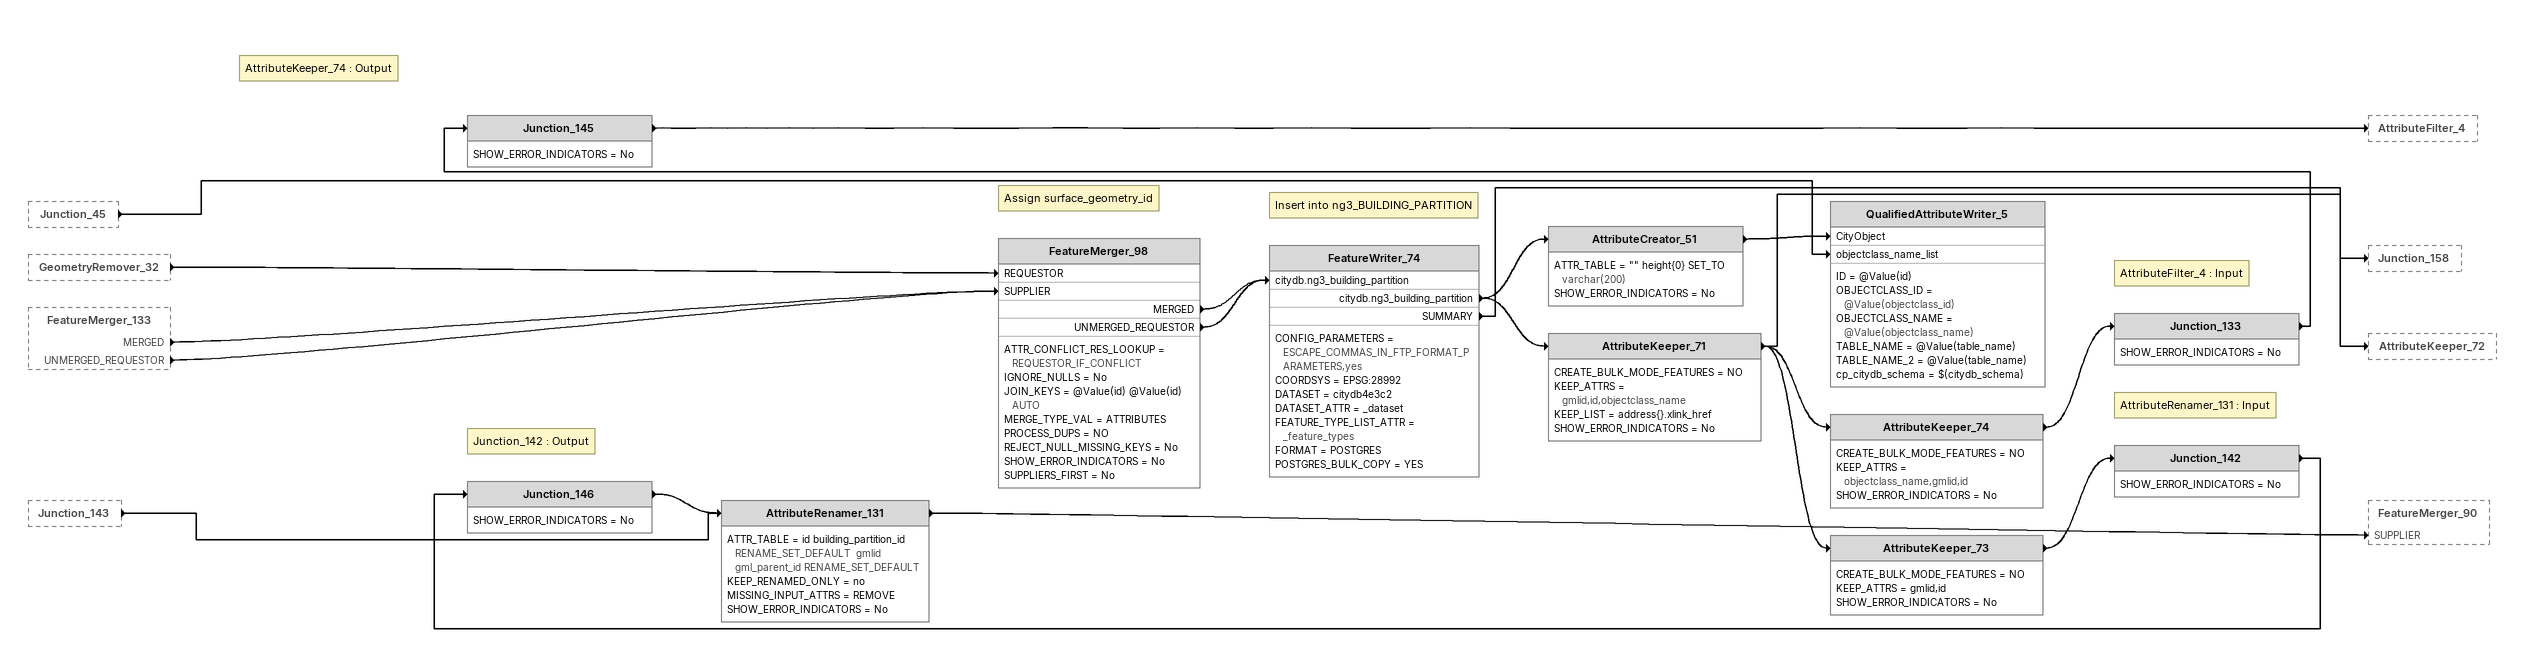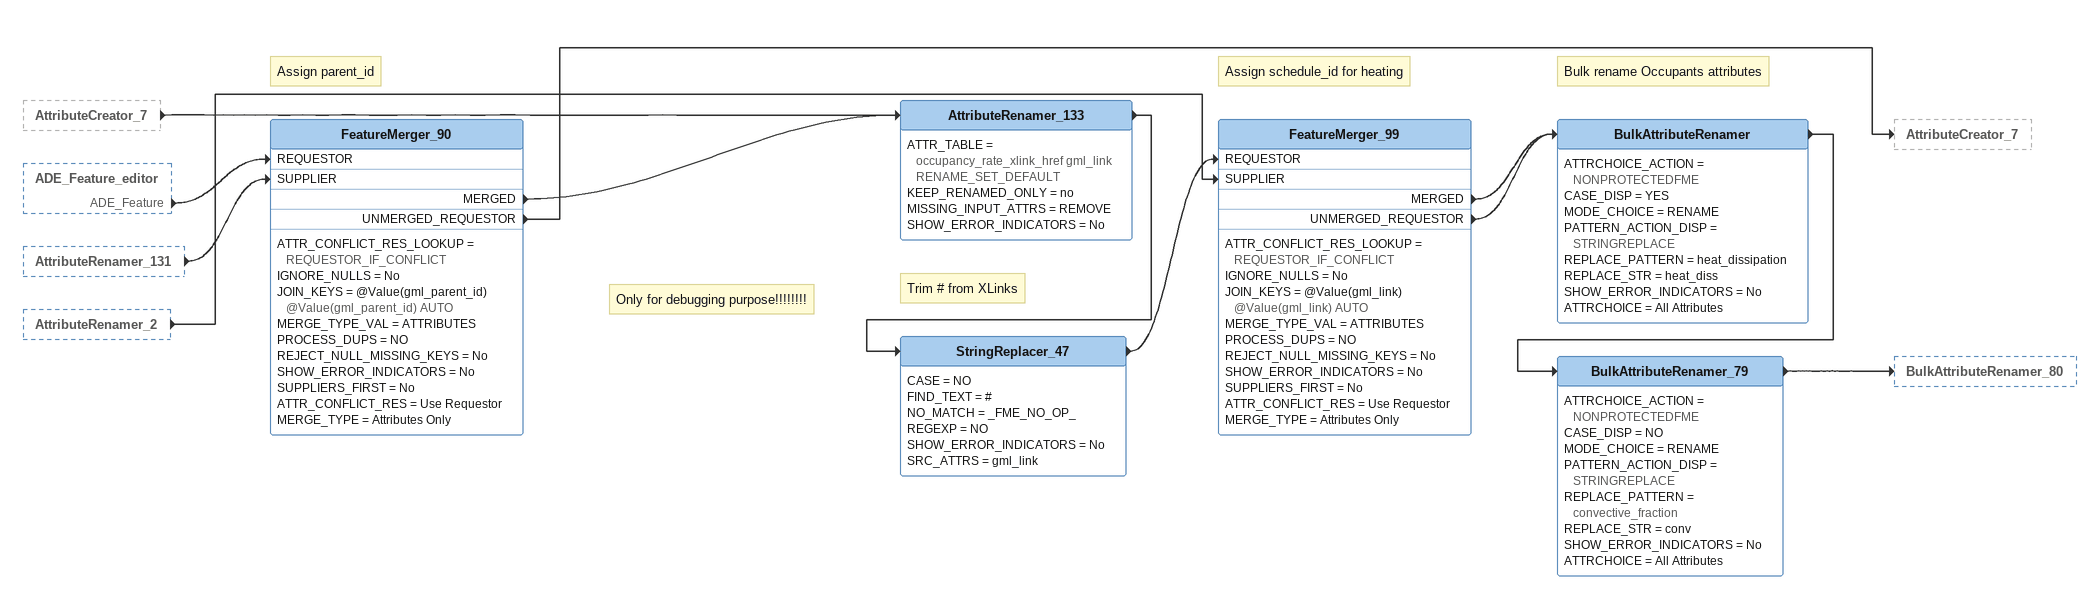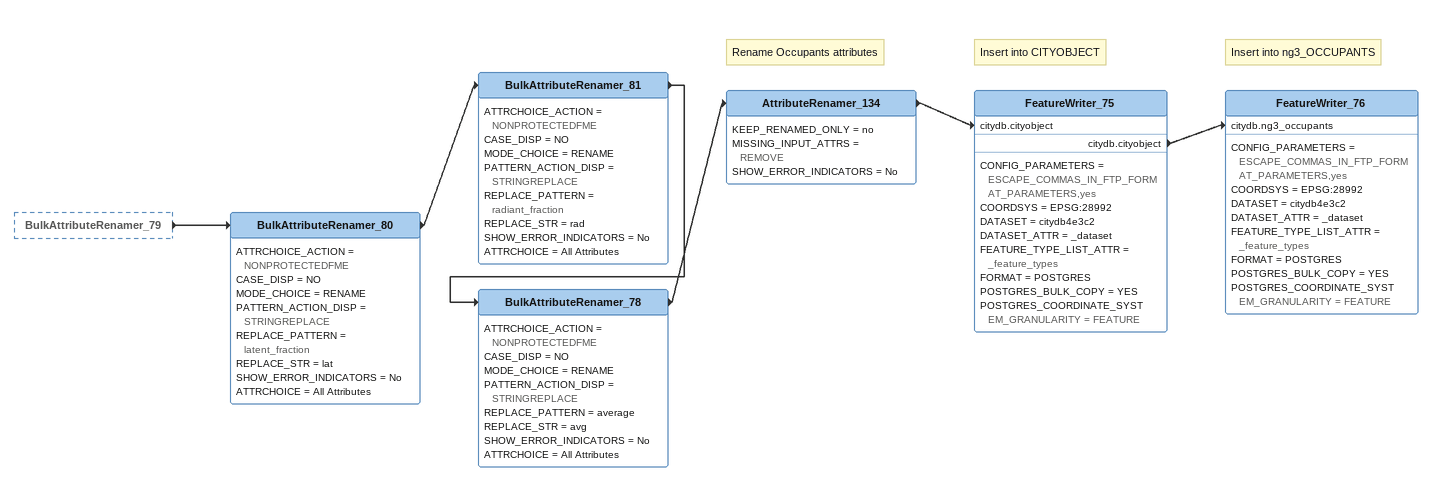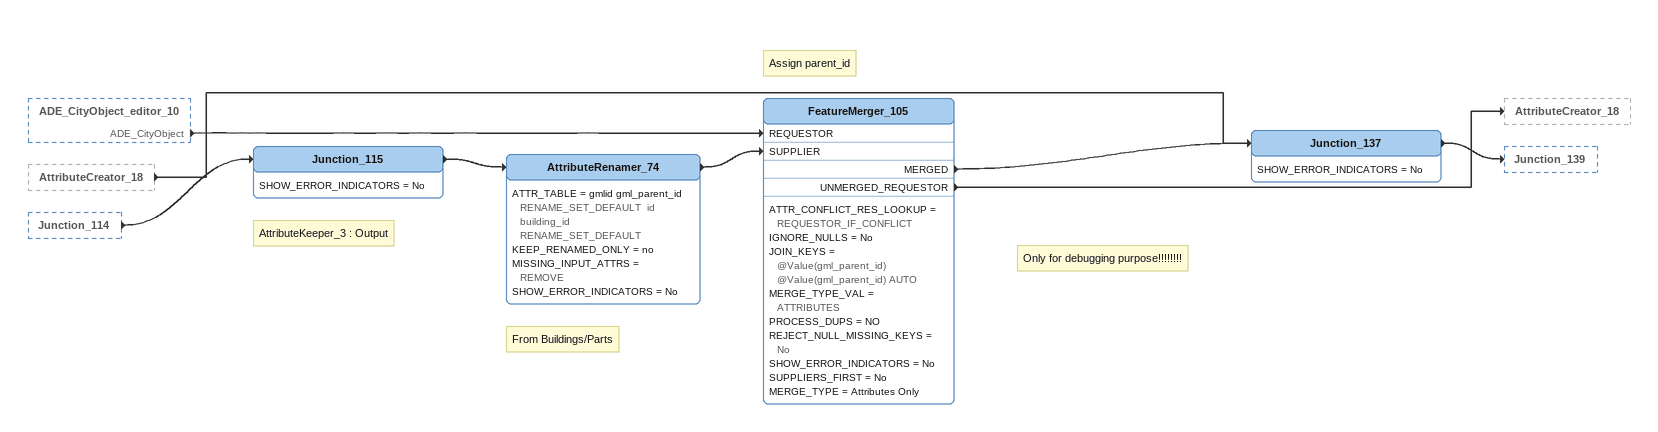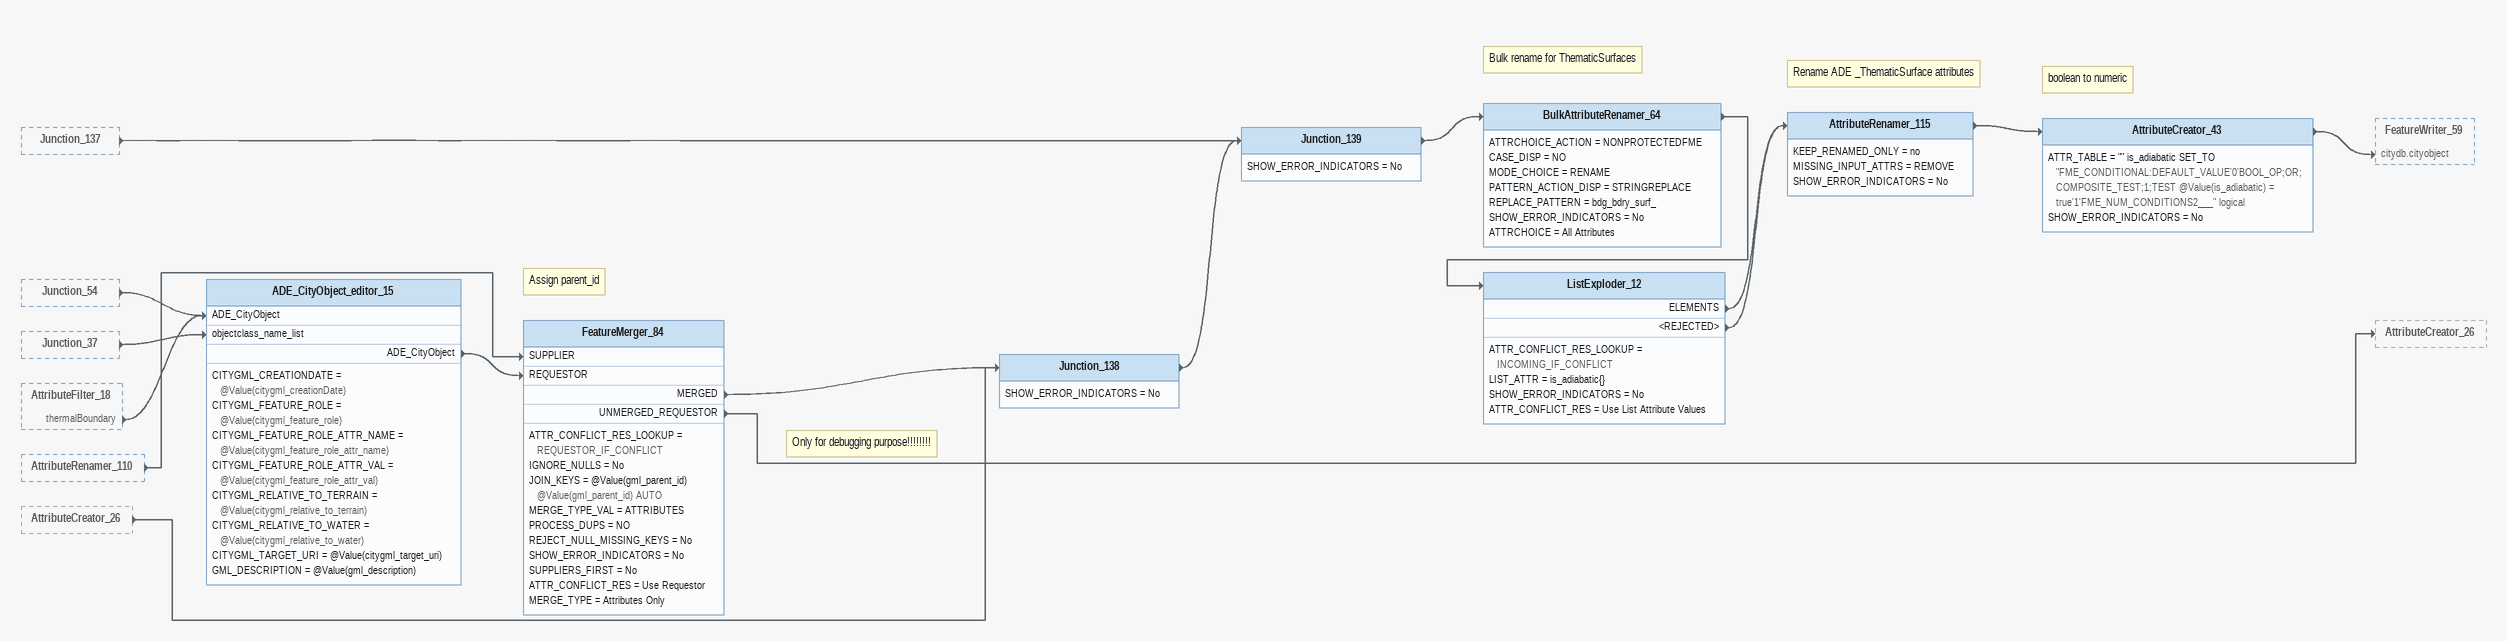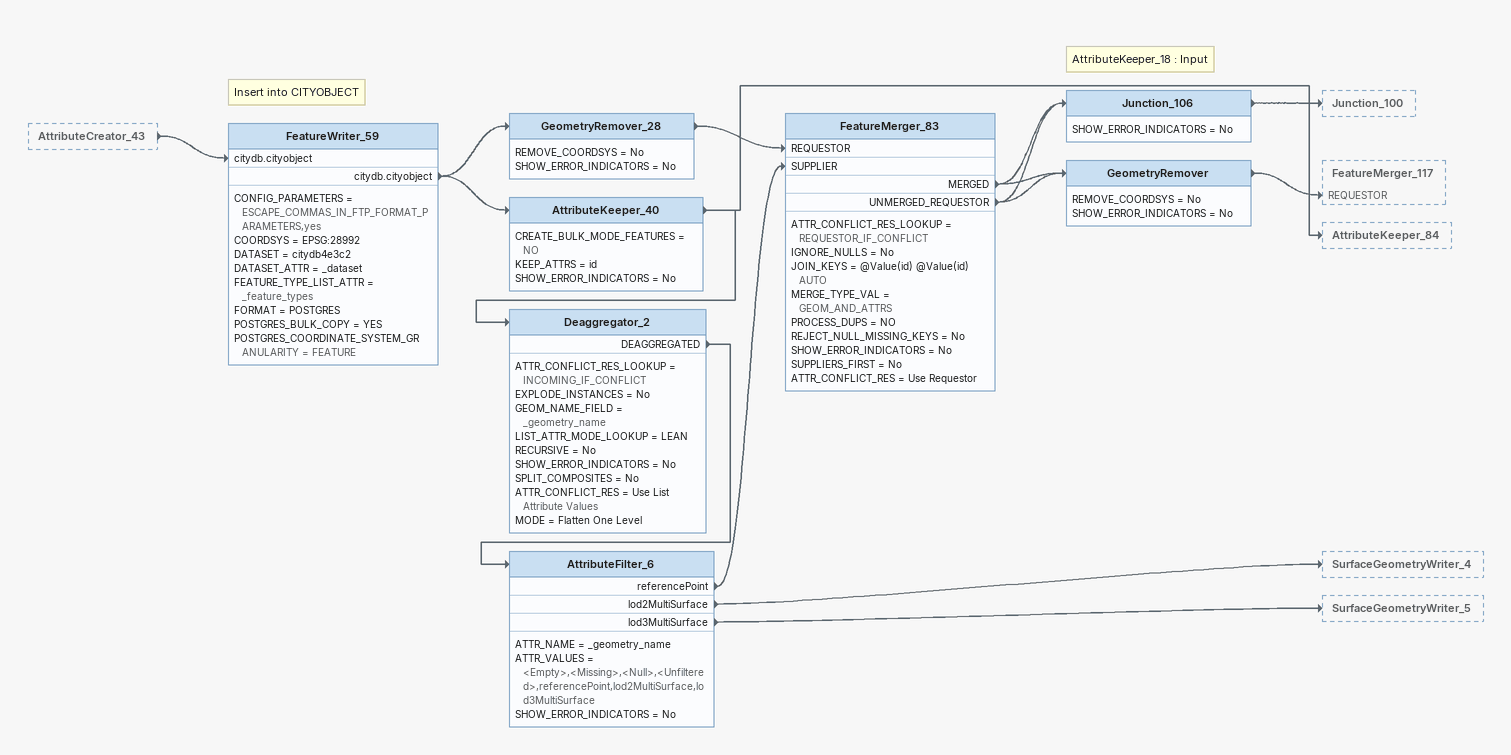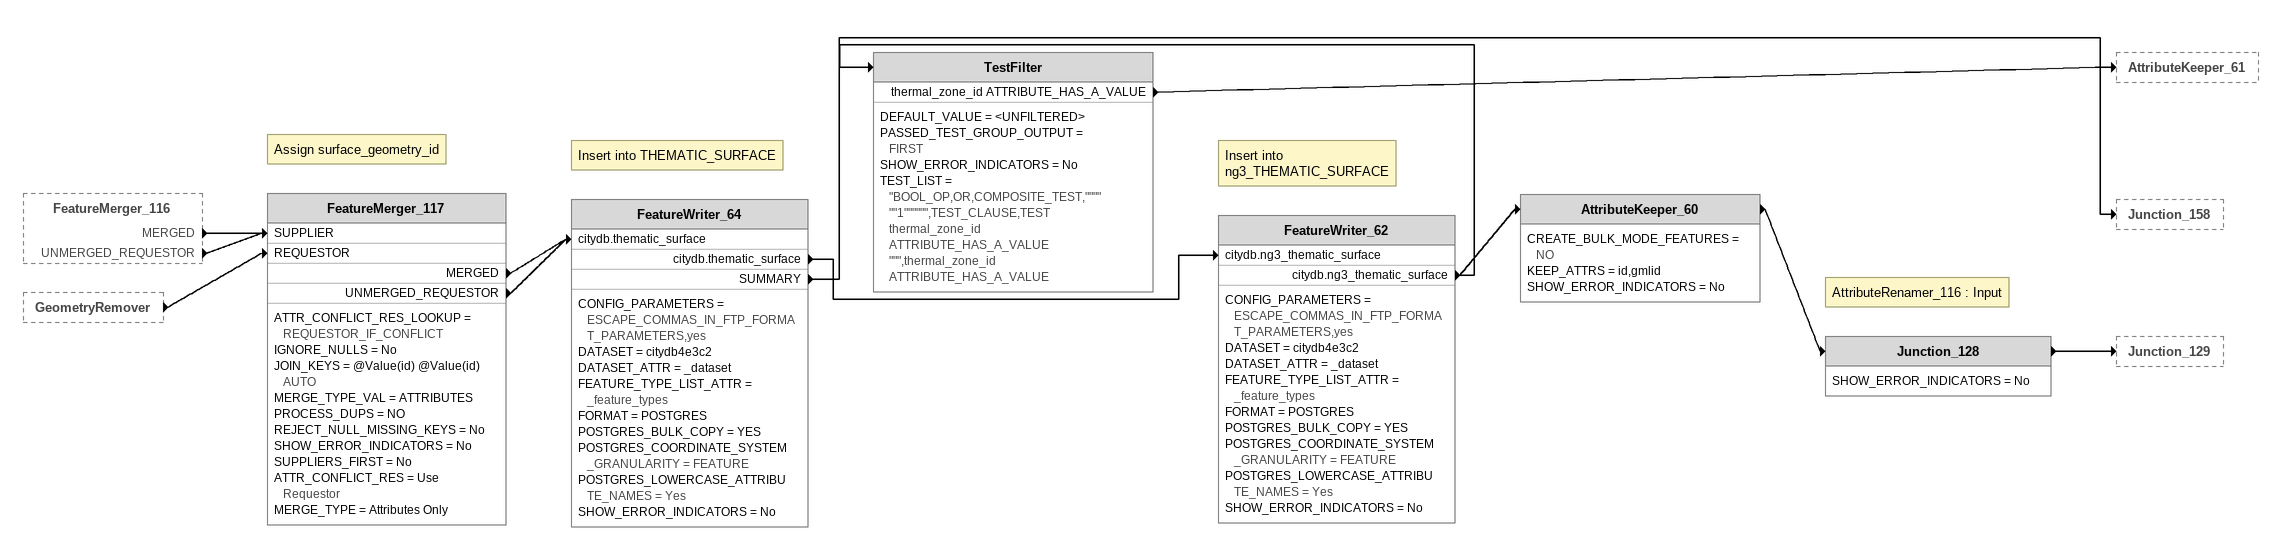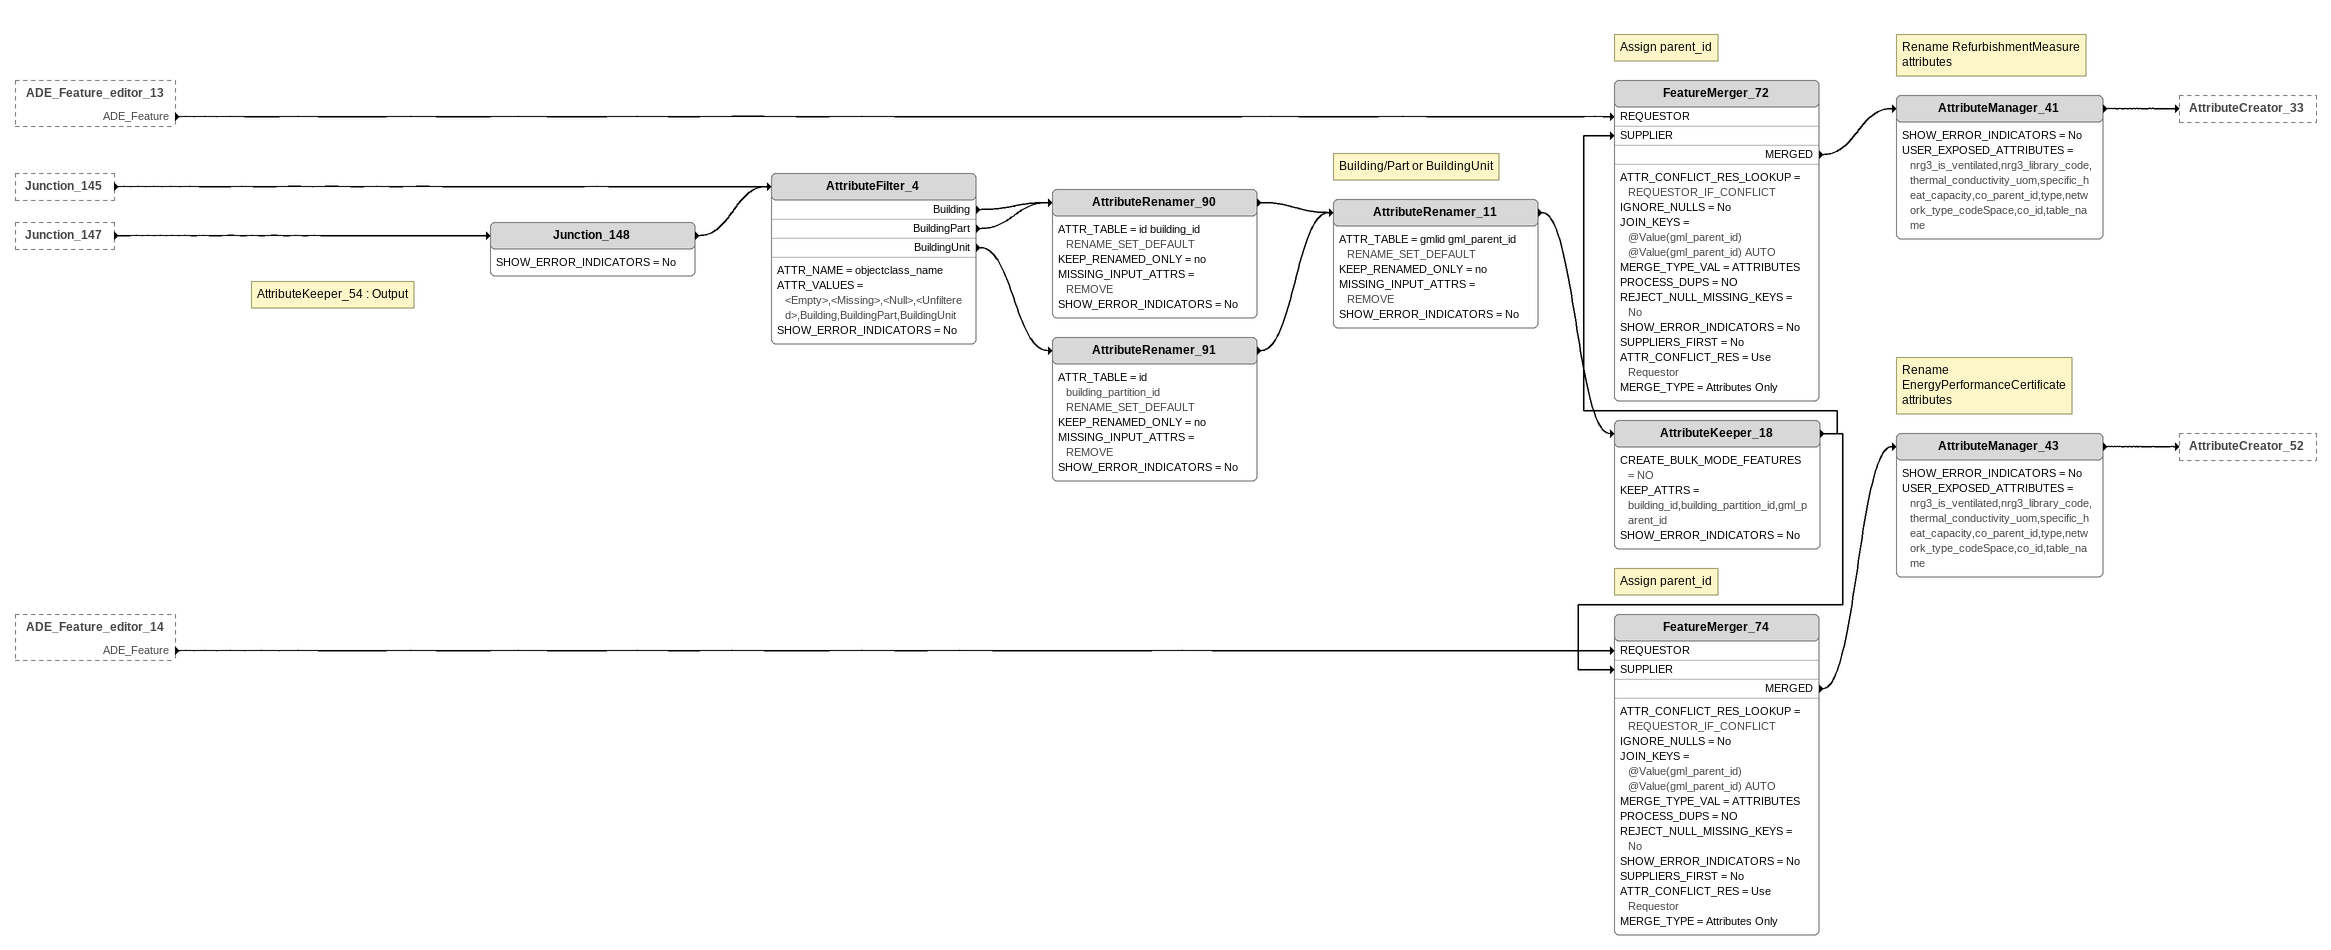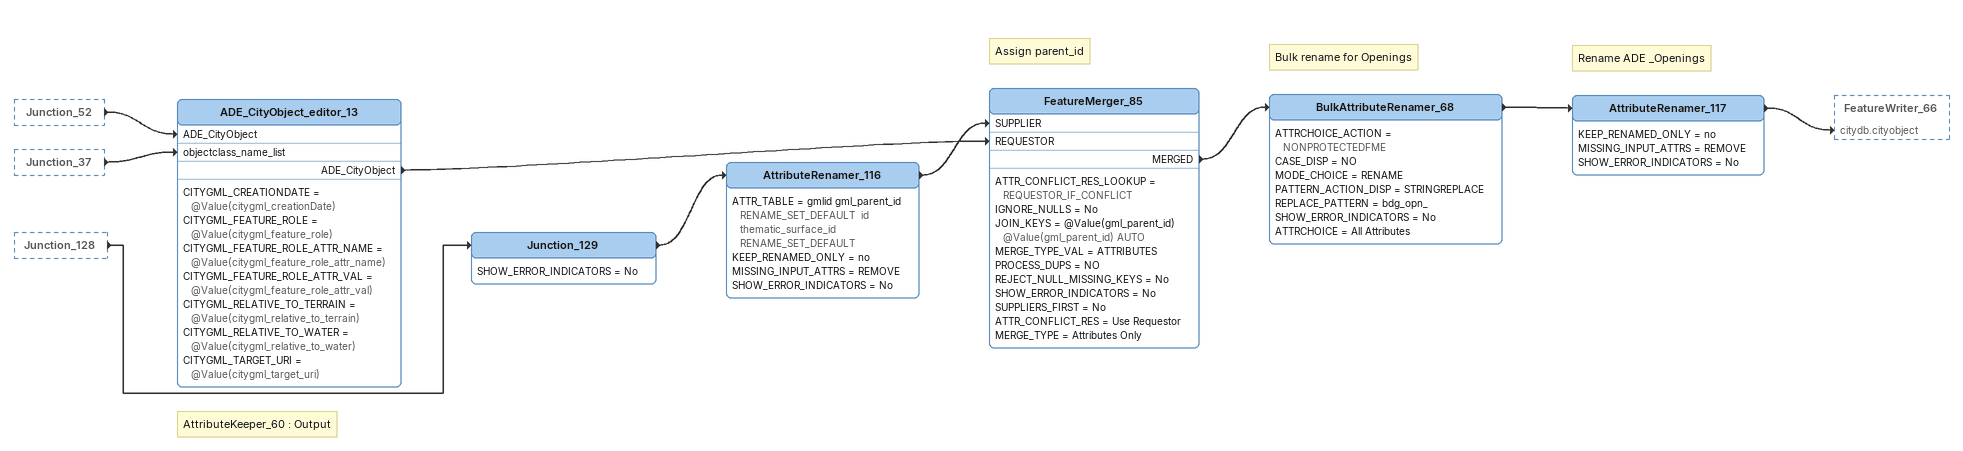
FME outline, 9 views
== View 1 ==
Junction_45 [outside]
    -> QualifiedAttributeWriter_5 [objectclass_name_list]
GeometryRemover_32 [outside]
    -> FeatureMerger_98 [REQUESTOR]
FeatureMerger_133 [outside]
    MERGED -> FeatureMerger_98 [SUPPLIER]
    UNMERGED_REQUESTOR -> FeatureMerger_98 [SUPPLIER]
Junction_143 [outside]
    -> AttributeRenamer_131
Note: Assign surface_geometry_id
FeatureMerger_98
    ATTR_CONFLICT_RES_LOOKUP = REQUESTOR_IF_CONFLICT
    IGNORE_NULLS = No
    JOIN_KEYS = @Value(id) @Value(id) AUTO
    MERGE_TYPE_VAL = ATTRIBUTES
    PROCESS_DUPS = NO
    REJECT_NULL_MISSING_KEYS = No
    SHOW_ERROR_INDICATORS = No
    SUPPLIERS_FIRST = No
    MERGED -> FeatureWriter_74 [citydb.ng3_building_partition]
    UNMERGED_REQUESTOR -> FeatureWriter_74 [citydb.ng3_building_partition]
Note: Insert into ng3_BUILDING_PARTITION
FeatureWriter_74
    CONFIG_PARAMETERS = ESCAPE_COMMAS_IN_FTP_FORMAT_PARAMETERS,yes
    COORDSYS = EPSG:28992
    DATASET = citydb4e3c2
    DATASET_ATTR = _dataset
    FEATURE_TYPE_LIST_ATTR = _feature_types
    FORMAT = POSTGRES
    POSTGRES_BULK_COPY = YES
    citydb.ng3_building_partition -> AttributeCreator_51
    citydb.ng3_building_partition -> AttributeKeeper_71
    SUMMARY -> Junction_158
AttributeCreator_51
    ATTR_TABLE = "" height{0} SET_TO  varchar(200)
    SHOW_ERROR_INDICATORS = No
    -> QualifiedAttributeWriter_5 [CityObject]
QualifiedAttributeWriter_5
    ID = @Value(id)
    OBJECTCLASS_ID = @Value(objectclass_id)
    OBJECTCLASS_NAME = @Value(objectclass_name)
    TABLE_NAME = @Value(table_name)
    TABLE_NAME_2 = @Value(table_name)
    cp_citydb_schema = $(citydb_schema)
AttributeKeeper_71
    CREATE_BULK_MODE_FEATURES = NO
    KEEP_ATTRS = gmlid,id,objectclass_name
    KEEP_LIST = address{}.xlink_href
    SHOW_ERROR_INDICATORS = No
    -> AttributeKeeper_72
    -> AttributeKeeper_74
    -> AttributeKeeper_73
AttributeKeeper_74
    CREATE_BULK_MODE_FEATURES = NO
    KEEP_ATTRS = objectclass_name,gmlid,id
    SHOW_ERROR_INDICATORS = No
    -> Junction_133
Note: AttributeFilter_4 : Input
Junction_133
    SHOW_ERROR_INDICATORS = No
    -> Junction_145
Note: AttributeKeeper_74 : Output
Junction_145
    SHOW_ERROR_INDICATORS = No
    -> AttributeFilter_4
AttributeKeeper_73
    CREATE_BULK_MODE_FEATURES = NO
    KEEP_ATTRS = gmlid,id
    SHOW_ERROR_INDICATORS = No
    -> Junction_142
Note: AttributeRenamer_131 : Input
Junction_142
    SHOW_ERROR_INDICATORS = No
    -> Junction_146
Note: Junction_142 : Output
Junction_146
    SHOW_ERROR_INDICATORS = No
    -> AttributeRenamer_131
AttributeRenamer_131
    ATTR_TABLE = id building_partition_id RENAME_SET_DEFAULT  gmlid gml_parent_id RENAME_SET_DEFAULT
    KEEP_RENAMED_ONLY = no
    MISSING_INPUT_ATTRS = REMOVE
    SHOW_ERROR_INDICATORS = No
    -> FeatureMerger_90 [SUPPLIER]

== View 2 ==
AttributeCreator_7 [outside]
    -> AttributeRenamer_133
ADE_Feature_editor [outside]
    ADE_Feature -> FeatureMerger_90 [REQUESTOR]
AttributeRenamer_131 [outside]
    -> FeatureMerger_90 [SUPPLIER]
AttributeRenamer_2 [outside]
    -> FeatureMerger_99 [SUPPLIER]
Note: Assign parent_id
Note: Only for debugging purpose!!!!!!!!
FeatureMerger_90
    ATTR_CONFLICT_RES_LOOKUP = REQUESTOR_IF_CONFLICT
    IGNORE_NULLS = No
    JOIN_KEYS = @Value(gml_parent_id) @Value(gml_parent_id) AUTO
    MERGE_TYPE_VAL = ATTRIBUTES
    PROCESS_DUPS = NO
    REJECT_NULL_MISSING_KEYS = No
    SHOW_ERROR_INDICATORS = No
    SUPPLIERS_FIRST = No
    ATTR_CONFLICT_RES = Use Requestor
    MERGE_TYPE = Attributes Only
    MERGED -> AttributeRenamer_133
    UNMERGED_REQUESTOR -> AttributeCreator_7
AttributeRenamer_133
    ATTR_TABLE = occupancy_rate_xlink_href gml_link RENAME_SET_DEFAULT
    KEEP_RENAMED_ONLY = no
    MISSING_INPUT_ATTRS = REMOVE
    SHOW_ERROR_INDICATORS = No
    -> StringReplacer_47
Note: Trim # from XLinks
StringReplacer_47
    CASE = NO
    FIND_TEXT = #
    NO_MATCH = _FME_NO_OP_
    REGEXP = NO
    SHOW_ERROR_INDICATORS = No
    SRC_ATTRS = gml_link
    -> FeatureMerger_99 [REQUESTOR]
Note: Assign schedule_id for heating
FeatureMerger_99
    ATTR_CONFLICT_RES_LOOKUP = REQUESTOR_IF_CONFLICT
    IGNORE_NULLS = No
    JOIN_KEYS = @Value(gml_link) @Value(gml_link) AUTO
    MERGE_TYPE_VAL = ATTRIBUTES
    PROCESS_DUPS = NO
    REJECT_NULL_MISSING_KEYS = No
    SHOW_ERROR_INDICATORS = No
    SUPPLIERS_FIRST = No
    ATTR_CONFLICT_RES = Use Requestor
    MERGE_TYPE = Attributes Only
    MERGED -> BulkAttributeRenamer
    UNMERGED_REQUESTOR -> BulkAttributeRenamer
Note: Bulk rename Occupants attributes
BulkAttributeRenamer
    ATTRCHOICE_ACTION = NONPROTECTEDFME
    CASE_DISP = YES
    MODE_CHOICE = RENAME
    PATTERN_ACTION_DISP = STRINGREPLACE
    REPLACE_PATTERN = heat_dissipation
    REPLACE_STR = heat_diss
    SHOW_ERROR_INDICATORS = No
    ATTRCHOICE = All Attributes
    -> BulkAttributeRenamer_79
BulkAttributeRenamer_79
    ATTRCHOICE_ACTION = NONPROTECTEDFME
    CASE_DISP = NO
    MODE_CHOICE = RENAME
    PATTERN_ACTION_DISP = STRINGREPLACE
    REPLACE_PATTERN = convective_fraction
    REPLACE_STR = conv
    SHOW_ERROR_INDICATORS = No
    ATTRCHOICE = All Attributes
    -> BulkAttributeRenamer_80

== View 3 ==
BulkAttributeRenamer_79 [outside]
    -> BulkAttributeRenamer_80
BulkAttributeRenamer_80
    ATTRCHOICE_ACTION = NONPROTECTEDFME
    CASE_DISP = NO
    MODE_CHOICE = RENAME
    PATTERN_ACTION_DISP = STRINGREPLACE
    REPLACE_PATTERN = latent_fraction
    REPLACE_STR = lat
    SHOW_ERROR_INDICATORS = No
    ATTRCHOICE = All Attributes
    -> BulkAttributeRenamer_81
BulkAttributeRenamer_81
    ATTRCHOICE_ACTION = NONPROTECTEDFME
    CASE_DISP = NO
    MODE_CHOICE = RENAME
    PATTERN_ACTION_DISP = STRINGREPLACE
    REPLACE_PATTERN = radiant_fraction
    REPLACE_STR = rad
    SHOW_ERROR_INDICATORS = No
    ATTRCHOICE = All Attributes
    -> BulkAttributeRenamer_78
BulkAttributeRenamer_78
    ATTRCHOICE_ACTION = NONPROTECTEDFME
    CASE_DISP = NO
    MODE_CHOICE = RENAME
    PATTERN_ACTION_DISP = STRINGREPLACE
    REPLACE_PATTERN = average
    REPLACE_STR = avg
    SHOW_ERROR_INDICATORS = No
    ATTRCHOICE = All Attributes
    -> AttributeRenamer_134
Note: Rename Occupants attributes
AttributeRenamer_134
    KEEP_RENAMED_ONLY = no
    MISSING_INPUT_ATTRS = REMOVE
    SHOW_ERROR_INDICATORS = No
    -> FeatureWriter_75 [citydb.cityobject]
Note: Insert into CITYOBJECT
FeatureWriter_75
    CONFIG_PARAMETERS = ESCAPE_COMMAS_IN_FTP_FORMAT_PARAMETERS,yes
    COORDSYS = EPSG:28992
    DATASET = citydb4e3c2
    DATASET_ATTR = _dataset
    FEATURE_TYPE_LIST_ATTR = _feature_types
    FORMAT = POSTGRES
    POSTGRES_BULK_COPY = YES
    POSTGRES_COORDINATE_SYSTEM_GRANULARITY = FEATURE
    citydb.cityobject -> FeatureWriter_76 [citydb.ng3_occupants]
Note: Insert into ng3_OCCUPANTS
FeatureWriter_76
    CONFIG_PARAMETERS = ESCAPE_COMMAS_IN_FTP_FORMAT_PARAMETERS,yes
    COORDSYS = EPSG:28992
    DATASET = citydb4e3c2
    DATASET_ATTR = _dataset
    FEATURE_TYPE_LIST_ATTR = _feature_types
    FORMAT = POSTGRES
    POSTGRES_BULK_COPY = YES
    POSTGRES_COORDINATE_SYSTEM_GRANULARITY = FEATURE

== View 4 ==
ADE_CityObject_editor_10 [outside]
    ADE_CityObject -> FeatureMerger_105 [REQUESTOR]
AttributeCreator_18 [outside]
    -> Junction_137
Junction_114 [outside]
    -> Junction_115
Note: AttributeKeeper_3 : Output
Junction_115
    SHOW_ERROR_INDICATORS = No
    -> AttributeRenamer_74
Note: From Buildings/Parts
AttributeRenamer_74
    ATTR_TABLE = gmlid gml_parent_id RENAME_SET_DEFAULT  id building_id RENAME_SET_DEFAULT
    KEEP_RENAMED_ONLY = no
    MISSING_INPUT_ATTRS = REMOVE
    SHOW_ERROR_INDICATORS = No
    -> FeatureMerger_105 [SUPPLIER]
Note: Assign parent_id
Note: Only for debugging purpose!!!!!!!!
FeatureMerger_105
    ATTR_CONFLICT_RES_LOOKUP = REQUESTOR_IF_CONFLICT
    IGNORE_NULLS = No
    JOIN_KEYS = @Value(gml_parent_id) @Value(gml_parent_id) AUTO
    MERGE_TYPE_VAL = ATTRIBUTES
    PROCESS_DUPS = NO
    REJECT_NULL_MISSING_KEYS = No
    SHOW_ERROR_INDICATORS = No
    SUPPLIERS_FIRST = No
    MERGE_TYPE = Attributes Only
    MERGED -> Junction_137
    UNMERGED_REQUESTOR -> AttributeCreator_18
Junction_137
    SHOW_ERROR_INDICATORS = No
    -> Junction_139

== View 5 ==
Junction_137 [outside]
    -> Junction_139
Junction_54 [outside]
    -> ADE_CityObject_editor_15 [ADE_CityObject]
Junction_37 [outside]
    -> ADE_CityObject_editor_15 [objectclass_name_list]
AttributeFilter_18 [outside]
    thermalBoundary -> ADE_CityObject_editor_15 [ADE_CityObject]
AttributeRenamer_110 [outside]
    -> FeatureMerger_84 [SUPPLIER]
AttributeCreator_26 [outside]
    -> Junction_138
ADE_CityObject_editor_15
    CITYGML_CREATIONDATE = @Value(citygml_creationDate)
    CITYGML_FEATURE_ROLE = @Value(citygml_feature_role)
    CITYGML_FEATURE_ROLE_ATTR_NAME = @Value(citygml_feature_role_attr_name)
    CITYGML_FEATURE_ROLE_ATTR_VAL = @Value(citygml_feature_role_attr_val)
    CITYGML_RELATIVE_TO_TERRAIN = @Value(citygml_relative_to_terrain)
    CITYGML_RELATIVE_TO_WATER = @Value(citygml_relative_to_water)
    CITYGML_TARGET_URI = @Value(citygml_target_uri)
    GML_DESCRIPTION = @Value(gml_description)
    ADE_CityObject -> FeatureMerger_84 [REQUESTOR]
Note: Assign parent_id
Note: Only for debugging purpose!!!!!!!!
FeatureMerger_84
    ATTR_CONFLICT_RES_LOOKUP = REQUESTOR_IF_CONFLICT
    IGNORE_NULLS = No
    JOIN_KEYS = @Value(gml_parent_id) @Value(gml_parent_id) AUTO
    MERGE_TYPE_VAL = ATTRIBUTES
    PROCESS_DUPS = NO
    REJECT_NULL_MISSING_KEYS = No
    SHOW_ERROR_INDICATORS = No
    SUPPLIERS_FIRST = No
    ATTR_CONFLICT_RES = Use Requestor
    MERGE_TYPE = Attributes Only
    MERGED -> Junction_138
    UNMERGED_REQUESTOR -> AttributeCreator_26
Junction_138
    SHOW_ERROR_INDICATORS = No
    -> Junction_139
Junction_139
    SHOW_ERROR_INDICATORS = No
    -> BulkAttributeRenamer_64
Note: Bulk rename for ThematicSurfaces
BulkAttributeRenamer_64
    ATTRCHOICE_ACTION = NONPROTECTEDFME
    CASE_DISP = NO
    MODE_CHOICE = RENAME
    PATTERN_ACTION_DISP = STRINGREPLACE
    REPLACE_PATTERN = bdg_bdry_surf_
    SHOW_ERROR_INDICATORS = No
    ATTRCHOICE = All Attributes
    -> ListExploder_12
ListExploder_12
    ATTR_CONFLICT_RES_LOOKUP = INCOMING_IF_CONFLICT
    LIST_ATTR = is_adiabatic{}
    SHOW_ERROR_INDICATORS = No
    ATTR_CONFLICT_RES = Use List Attribute Values
    ELEMENTS -> AttributeRenamer_115
    <REJECTED> -> AttributeRenamer_115
Note: Rename ADE _ThematicSurface attributes
AttributeRenamer_115
    KEEP_RENAMED_ONLY = no
    MISSING_INPUT_ATTRS = REMOVE
    SHOW_ERROR_INDICATORS = No
    -> AttributeCreator_43
Note: boolean to numeric
AttributeCreator_43
    ATTR_TABLE = "" is_adiabatic SET_TO "FME_CONDITIONAL:DEFAULT_VALUE'0'BOOL_OP;OR;COMPOSITE_TEST;1;TEST @Value(is_adiabatic) = true'1'FME_NUM_CONDITIONS2___" logical
    SHOW_ERROR_INDICATORS = No
    -> FeatureWriter_59 [citydb.cityobject]

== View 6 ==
AttributeCreator_43 [outside]
    -> FeatureWriter_59 [citydb.cityobject]
Note: Insert into CITYOBJECT
FeatureWriter_59
    CONFIG_PARAMETERS = ESCAPE_COMMAS_IN_FTP_FORMAT_PARAMETERS,yes
    COORDSYS = EPSG:28992
    DATASET = citydb4e3c2
    DATASET_ATTR = _dataset
    FEATURE_TYPE_LIST_ATTR = _feature_types
    FORMAT = POSTGRES
    POSTGRES_BULK_COPY = YES
    POSTGRES_COORDINATE_SYSTEM_GRANULARITY = FEATURE
    citydb.cityobject -> GeometryRemover_28
    citydb.cityobject -> AttributeKeeper_40
GeometryRemover_28
    REMOVE_COORDSYS = No
    SHOW_ERROR_INDICATORS = No
    -> FeatureMerger_83 [REQUESTOR]
AttributeKeeper_40
    CREATE_BULK_MODE_FEATURES = NO
    KEEP_ATTRS = id
    SHOW_ERROR_INDICATORS = No
    -> Deaggregator_2
    -> AttributeKeeper_84
Deaggregator_2
    ATTR_CONFLICT_RES_LOOKUP = INCOMING_IF_CONFLICT
    EXPLODE_INSTANCES = No
    GEOM_NAME_FIELD = _geometry_name
    LIST_ATTR_MODE_LOOKUP = LEAN
    RECURSIVE = No
    SHOW_ERROR_INDICATORS = No
    SPLIT_COMPOSITES = No
    ATTR_CONFLICT_RES = Use List Attribute Values
    MODE = Flatten One Level
    DEAGGREGATED -> AttributeFilter_6
AttributeFilter_6
    ATTR_NAME = _geometry_name
    ATTR_VALUES = <Empty>,<Missing>,<Null>,<Unfiltered>,referencePoint,lod2MultiSurface,lod3MultiSurface
    SHOW_ERROR_INDICATORS = No
    referencePoint -> FeatureMerger_83 [SUPPLIER]
    lod2MultiSurface -> SurfaceGeometryWriter_4
    lod3MultiSurface -> SurfaceGeometryWriter_5
FeatureMerger_83
    ATTR_CONFLICT_RES_LOOKUP = REQUESTOR_IF_CONFLICT
    IGNORE_NULLS = No
    JOIN_KEYS = @Value(id) @Value(id) AUTO
    MERGE_TYPE_VAL = GEOM_AND_ATTRS
    PROCESS_DUPS = NO
    REJECT_NULL_MISSING_KEYS = No
    SHOW_ERROR_INDICATORS = No
    SUPPLIERS_FIRST = No
    ATTR_CONFLICT_RES = Use Requestor
    MERGED -> GeometryRemover
    MERGED -> Junction_106
    UNMERGED_REQUESTOR -> GeometryRemover
    UNMERGED_REQUESTOR -> Junction_106
Note: AttributeKeeper_18 : Input
Junction_106
    SHOW_ERROR_INDICATORS = No
    -> Junction_100
GeometryRemover
    REMOVE_COORDSYS = No
    SHOW_ERROR_INDICATORS = No
    -> FeatureMerger_117 [REQUESTOR]

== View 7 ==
FeatureMerger_116 [outside]
    MERGED -> FeatureMerger_117 [SUPPLIER]
    UNMERGED_REQUESTOR -> FeatureMerger_117 [SUPPLIER]
GeometryRemover [outside]
    -> FeatureMerger_117 [REQUESTOR]
Note: Assign surface_geometry_id
FeatureMerger_117
    ATTR_CONFLICT_RES_LOOKUP = REQUESTOR_IF_CONFLICT
    IGNORE_NULLS = No
    JOIN_KEYS = @Value(id) @Value(id) AUTO
    MERGE_TYPE_VAL = ATTRIBUTES
    PROCESS_DUPS = NO
    REJECT_NULL_MISSING_KEYS = No
    SHOW_ERROR_INDICATORS = No
    SUPPLIERS_FIRST = No
    ATTR_CONFLICT_RES = Use Requestor
    MERGE_TYPE = Attributes Only
    MERGED -> FeatureWriter_64 [citydb.thematic_surface]
    UNMERGED_REQUESTOR -> FeatureWriter_64 [citydb.thematic_surface]
Note: Insert into THEMATIC_SURFACE
FeatureWriter_64
    CONFIG_PARAMETERS = ESCAPE_COMMAS_IN_FTP_FORMAT_PARAMETERS,yes
    DATASET = citydb4e3c2
    DATASET_ATTR = _dataset
    FEATURE_TYPE_LIST_ATTR = _feature_types
    FORMAT = POSTGRES
    POSTGRES_BULK_COPY = YES
    POSTGRES_COORDINATE_SYSTEM_GRANULARITY = FEATURE
    POSTGRES_LOWERCASE_ATTRIBUTE_NAMES = Yes
    SHOW_ERROR_INDICATORS = No
    citydb.thematic_surface -> FeatureWriter_62 [citydb.ng3_thematic_surface]
    SUMMARY -> Junction_158
Note: Insert into ng3_THEMATIC_SURFACE
FeatureWriter_62
    CONFIG_PARAMETERS = ESCAPE_COMMAS_IN_FTP_FORMAT_PARAMETERS,yes
    DATASET = citydb4e3c2
    DATASET_ATTR = _dataset
    FEATURE_TYPE_LIST_ATTR = _feature_types
    FORMAT = POSTGRES
    POSTGRES_BULK_COPY = YES
    POSTGRES_COORDINATE_SYSTEM_GRANULARITY = FEATURE
    POSTGRES_LOWERCASE_ATTRIBUTE_NAMES = Yes
    SHOW_ERROR_INDICATORS = No
    citydb.ng3_thematic_surface -> AttributeKeeper_60
    citydb.ng3_thematic_surface -> TestFilter
TestFilter
    DEFAULT_VALUE = <UNFILTERED>
    PASSED_TEST_GROUP_OUTPUT = FIRST
    SHOW_ERROR_INDICATORS = No
    TEST_LIST = "BOOL_OP,OR,COMPOSITE_TEST,""""""1"""""",TEST_CLAUSE,TEST thermal_zone_id ATTRIBUTE_HAS_A_VALUE """,thermal_zone_id ATTRIBUTE_HAS_A_VALUE
    thermal_zone_id ATTRIBUTE_HAS_A_VALUE -> AttributeKeeper_61
AttributeKeeper_60
    CREATE_BULK_MODE_FEATURES = NO
    KEEP_ATTRS = id,gmlid
    SHOW_ERROR_INDICATORS = No
    -> Junction_128
Note: AttributeRenamer_116 : Input
Junction_128
    SHOW_ERROR_INDICATORS = No
    -> Junction_129

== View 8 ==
ADE_Feature_editor_13 [outside]
    ADE_Feature -> FeatureMerger_72 [REQUESTOR]
Junction_145 [outside]
    -> AttributeFilter_4
Junction_147 [outside]
    -> Junction_148
ADE_Feature_editor_14 [outside]
    ADE_Feature -> FeatureMerger_74 [REQUESTOR]
Note: AttributeKeeper_54 : Output
Junction_148
    SHOW_ERROR_INDICATORS = No
    -> AttributeFilter_4
AttributeFilter_4
    ATTR_NAME = objectclass_name
    ATTR_VALUES = <Empty>,<Missing>,<Null>,<Unfiltered>,Building,BuildingPart,BuildingUnit
    SHOW_ERROR_INDICATORS = No
    Building -> AttributeRenamer_90
    BuildingPart -> AttributeRenamer_90
    BuildingUnit -> AttributeRenamer_91
AttributeRenamer_90
    ATTR_TABLE = id building_id RENAME_SET_DEFAULT
    KEEP_RENAMED_ONLY = no
    MISSING_INPUT_ATTRS = REMOVE
    SHOW_ERROR_INDICATORS = No
    -> AttributeRenamer_11
AttributeRenamer_91
    ATTR_TABLE = id building_partition_id RENAME_SET_DEFAULT
    KEEP_RENAMED_ONLY = no
    MISSING_INPUT_ATTRS = REMOVE
    SHOW_ERROR_INDICATORS = No
    -> AttributeRenamer_11
Note: Building/Part or BuildingUnit
AttributeRenamer_11
    ATTR_TABLE = gmlid gml_parent_id RENAME_SET_DEFAULT
    KEEP_RENAMED_ONLY = no
    MISSING_INPUT_ATTRS = REMOVE
    SHOW_ERROR_INDICATORS = No
    -> AttributeKeeper_18
AttributeKeeper_18
    CREATE_BULK_MODE_FEATURES = NO
    KEEP_ATTRS = building_id,building_partition_id,gml_parent_id
    SHOW_ERROR_INDICATORS = No
    -> FeatureMerger_72 [SUPPLIER]
    -> FeatureMerger_74 [SUPPLIER]
Note: Assign parent_id
FeatureMerger_72
    ATTR_CONFLICT_RES_LOOKUP = REQUESTOR_IF_CONFLICT
    IGNORE_NULLS = No
    JOIN_KEYS = @Value(gml_parent_id) @Value(gml_parent_id) AUTO
    MERGE_TYPE_VAL = ATTRIBUTES
    PROCESS_DUPS = NO
    REJECT_NULL_MISSING_KEYS = No
    SHOW_ERROR_INDICATORS = No
    SUPPLIERS_FIRST = No
    ATTR_CONFLICT_RES = Use Requestor
    MERGE_TYPE = Attributes Only
    MERGED -> AttributeManager_41
Note: Rename RefurbishmentMeasure attributes
AttributeManager_41
    SHOW_ERROR_INDICATORS = No
    USER_EXPOSED_ATTRIBUTES = nrg3_is_ventilated,nrg3_library_code,thermal_conductivity_uom,specific_heat_capacity,co_parent_id,type,network_type_codeSpace,co_id,table_name
    -> AttributeCreator_33
Note: Assign parent_id
FeatureMerger_74
    ATTR_CONFLICT_RES_LOOKUP = REQUESTOR_IF_CONFLICT
    IGNORE_NULLS = No
    JOIN_KEYS = @Value(gml_parent_id) @Value(gml_parent_id) AUTO
    MERGE_TYPE_VAL = ATTRIBUTES
    PROCESS_DUPS = NO
    REJECT_NULL_MISSING_KEYS = No
    SHOW_ERROR_INDICATORS = No
    SUPPLIERS_FIRST = No
    ATTR_CONFLICT_RES = Use Requestor
    MERGE_TYPE = Attributes Only
    MERGED -> AttributeManager_43
Note: Rename EnergyPerformanceCertificate attributes
AttributeManager_43
    SHOW_ERROR_INDICATORS = No
    USER_EXPOSED_ATTRIBUTES = nrg3_is_ventilated,nrg3_library_code,thermal_conductivity_uom,specific_heat_capacity,co_parent_id,type,network_type_codeSpace,co_id,table_name
    -> AttributeCreator_52

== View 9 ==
Junction_52 [outside]
    -> ADE_CityObject_editor_13 [ADE_CityObject]
Junction_37 [outside]
    -> ADE_CityObject_editor_13 [objectclass_name_list]
Junction_128 [outside]
    -> Junction_129
Note: AttributeKeeper_60 : Output
Junction_129
    SHOW_ERROR_INDICATORS = No
    -> AttributeRenamer_116
AttributeRenamer_116
    ATTR_TABLE = gmlid gml_parent_id RENAME_SET_DEFAULT  id thematic_surface_id RENAME_SET_DEFAULT
    KEEP_RENAMED_ONLY = no
    MISSING_INPUT_ATTRS = REMOVE
    SHOW_ERROR_INDICATORS = No
    -> FeatureMerger_85 [SUPPLIER]
ADE_CityObject_editor_13
    CITYGML_CREATIONDATE = @Value(citygml_creationDate)
    CITYGML_FEATURE_ROLE = @Value(citygml_feature_role)
    CITYGML_FEATURE_ROLE_ATTR_NAME = @Value(citygml_feature_role_attr_name)
    CITYGML_FEATURE_ROLE_ATTR_VAL = @Value(citygml_feature_role_attr_val)
    CITYGML_RELATIVE_TO_TERRAIN = @Value(citygml_relative_to_terrain)
    CITYGML_RELATIVE_TO_WATER = @Value(citygml_relative_to_water)
    CITYGML_TARGET_URI = @Value(citygml_target_uri)
    ADE_CityObject -> FeatureMerger_85 [REQUESTOR]
Note: Assign parent_id
FeatureMerger_85
    ATTR_CONFLICT_RES_LOOKUP = REQUESTOR_IF_CONFLICT
    IGNORE_NULLS = No
    JOIN_KEYS = @Value(gml_parent_id) @Value(gml_parent_id) AUTO
    MERGE_TYPE_VAL = ATTRIBUTES
    PROCESS_DUPS = NO
    REJECT_NULL_MISSING_KEYS = No
    SHOW_ERROR_INDICATORS = No
    SUPPLIERS_FIRST = No
    ATTR_CONFLICT_RES = Use Requestor
    MERGE_TYPE = Attributes Only
    MERGED -> BulkAttributeRenamer_68
Note: Bulk rename for Openings
BulkAttributeRenamer_68
    ATTRCHOICE_ACTION = NONPROTECTEDFME
    CASE_DISP = NO
    MODE_CHOICE = RENAME
    PATTERN_ACTION_DISP = STRINGREPLACE
    REPLACE_PATTERN = bdg_opn_
    SHOW_ERROR_INDICATORS = No
    ATTRCHOICE = All Attributes
    -> AttributeRenamer_117
Note: Rename ADE _Openings
AttributeRenamer_117
    KEEP_RENAMED_ONLY = no
    MISSING_INPUT_ATTRS = REMOVE
    SHOW_ERROR_INDICATORS = No
    -> FeatureWriter_66 [citydb.cityobject]
